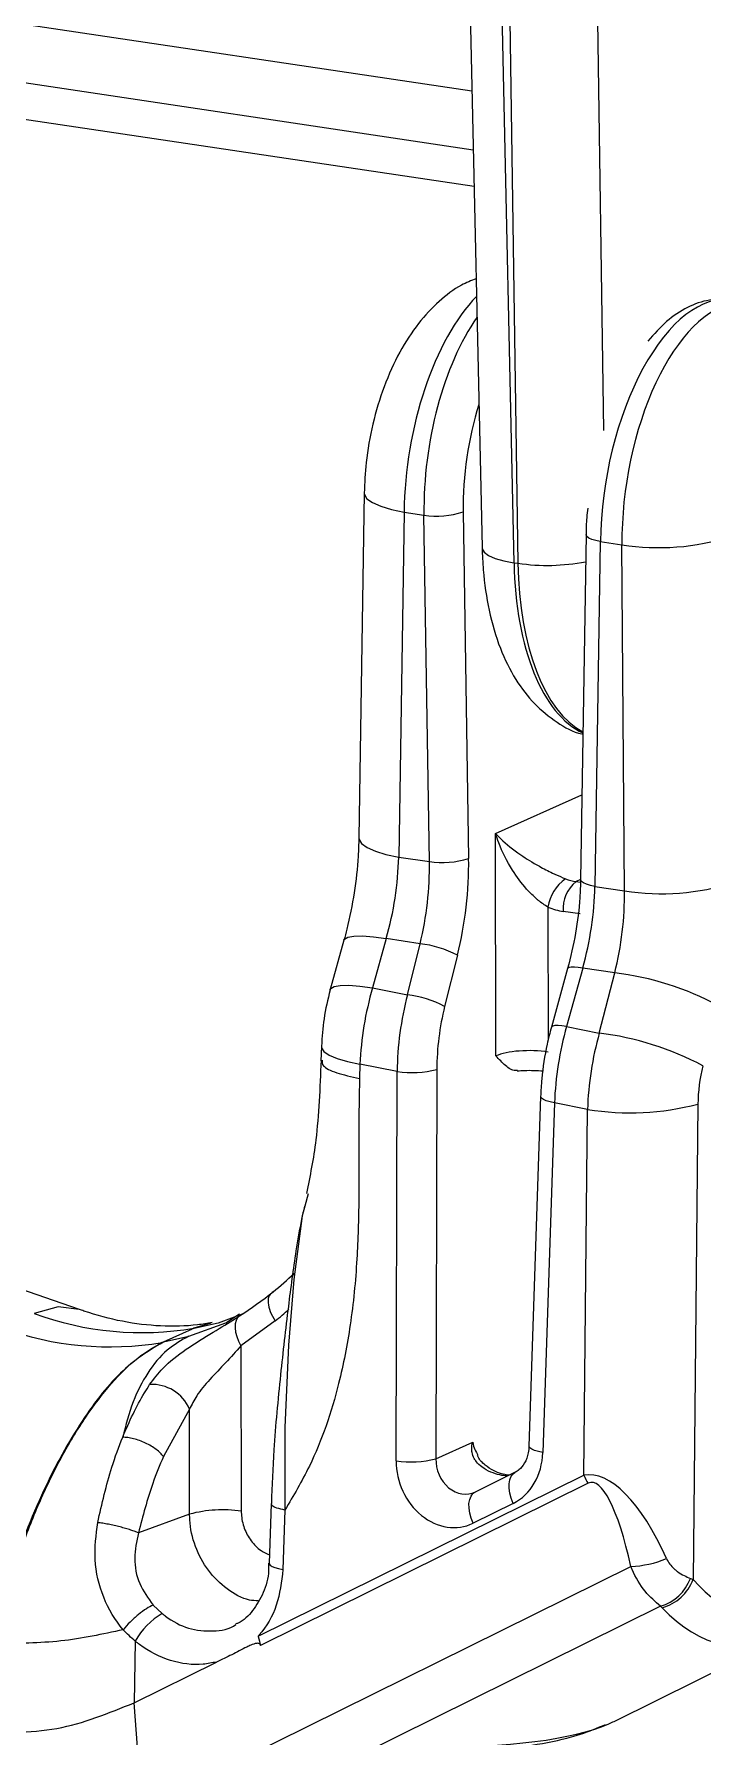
# Model space of a CAD drawing. Header units: millimetres. Extents: x 12 to 854, y 4 to 555.
# Drawn here: x 710.89 to 724.2, y 380.07 to 413.95 of the extents above; entities that cross this region are included whole.
import ezdxf

# ---------------------------------------------------------------- set-up
doc = ezdxf.new("R2010")
doc.units = ezdxf.units.MM

msp = doc.modelspace()

# ---------------------------------------------------------------- linework, layer by layer
at = {"color": 7, "linetype": 'Continuous', "lineweight": 25}
for p, q in [((719.412, 421.588), (719.807, 403.73)), ((720.046, 421.305), (720.442, 403.431)), ((720.522, 403.419), (720.267, 421.272)), ((672.472, 419.858), (719.606, 412.815)), ((671.456, 418.12), (719.648, 410.919)), ((717.462, 404.817), (717.355, 397.957)), ((718.256, 404.436), (718.148, 397.576)), ((718.256, 404.436), (718.651, 404.377)), ((718.758, 397.485), (718.651, 404.377)), ((719.431, 404.441), (719.539, 397.549)), ((721.875, 403.989), (721.767, 397.13)), ((722.16, 403.852), (722.053, 396.992)), ((722.16, 403.852), (722.588, 403.788)), ((722.642, 396.904), (722.588, 403.788)), ((720.442, 403.431), (720.522, 403.419)), ((720.083, 393.619), (720.074, 398.044)), ((718.148, 397.576), (718.758, 397.485)), ((722.053, 396.992), (722.642, 396.904)), ((721.756, 396.445), (721.423, 396.495)), ((717.058, 395.919), (716.785, 394.938)), ((717.9, 395.953), (717.627, 394.971)), ((718.574, 395.852), (717.9, 395.953)), ((718.32, 394.833), (718.574, 395.852)), ((719.316, 395.622), (719.062, 394.604)), ((721.509, 395.356), (721.185, 394.191)), ((721.812, 395.368), (721.488, 394.203)), ((722.447, 395.273), (721.812, 395.368)), ((722.14, 394.074), (722.447, 395.273)), ((716.783, 394.931), (716.785, 394.938)), ((717.627, 394.971), (718.32, 394.833)), ((721.488, 394.203), (722.14, 394.074)), ((716.611, 393.806), (716.601, 393.523)), ((716.611, 393.814), (716.611, 393.806)), ((717.377, 393.455), (717.367, 393.172)), ((718.116, 393.308), (717.377, 393.455)), ((718.096, 385.563), (718.116, 393.308)), ((718.907, 393.351), (718.887, 385.606)), ((720.972, 392.811), (720.74, 385.857)), ((721.248, 392.685), (721.016, 385.731)), ((721.906, 392.554), (721.248, 392.685)), ((724.101, 392.66), (724.004, 383.206)), ((721.831, 385.279), (721.906, 392.554)), ((716.344, 390.878), (716.279, 390.627)), ((711.794, 388.575), (710.436, 389.044)), ((714.558, 388.306), (714.046, 388.19)), ((714.408, 388.303), (714.074, 388.202)), ((714.983, 388.484), (714.709, 388.303)), ((715.689, 388.346), (715.008, 387.853)), ((713.459, 387.927), (713.439, 387.918)), ((713.466, 387.93), (714.046, 388.19)), ((713.466, 387.93), (713.973, 388.044)), ((714.074, 388.202), (714.053, 388.193)), ((715.008, 387.853), (715.015, 384.564)), ((713.983, 386.592), (713.466, 385.649)), ((713.988, 384.503), (713.983, 386.592)), ((718.887, 385.606), (719.62, 385.934)), ((715.352, 382.074), (721.831, 385.279)), ((720.468, 385.338), (719.669, 384.943)), ((721.918, 385.117), (715.4, 381.893)), ((719.669, 384.943), (719.675, 384.946)), ((713.988, 384.503), (712.969, 384.129)), ((715.608, 384.711), (715.569, 383.528)), ((715.884, 384.585), (715.845, 383.401)), ((720.426, 384.718), (719.627, 384.323)), ((715.569, 383.531), (715.569, 383.528)), ((713.923, 379.09), (722.766, 383.463)), ((723.955, 383.225), (724.004, 383.206)), ((713.263, 382.695), (713.444, 382.524)), ((723.359, 382.671), (714.646, 378.362)), ((723.389, 382.641), (723.359, 382.671)), ((712.906, 381.976), (712.883, 380.751)), ((722.432, 380.381), (725.87, 382.081)), ((712.883, 380.751), (714.525, 381.562)), ((713.04, 378.738), (712.883, 380.751))]:
    msp.add_line(p, q, dxfattribs=at)
at = {"color": 8, "linetype": 'Continuous', "lineweight": 25}
for p, q in [((722.002, 421.393), (722.221, 406.061)), ((671.103, 418.896), (719.632, 411.645)), ((720.074, 398.044), (721.794, 398.815)), ((721.767, 397.127), (721.677, 397.086)), ((721.677, 397.086), (721.765, 397.073)), ((721.117, 396.578), (721.123, 393.939)), ((713.973, 388.044), (714.709, 388.309)), ((715.036, 388.484), (714.558, 388.306))]:
    msp.add_line(p, q, dxfattribs=at)
at = {"color": 8, "linetype": 'Continuous', "lineweight": 25, "flags": 128}
for points in [[(717.462, 404.817), (717.466, 404.787), (717.517, 404.704), (717.626, 404.625), (717.79, 404.552), (718.003, 404.488), (718.256, 404.436)], [(722.16, 403.852), (722.069, 403.871), (721.993, 403.894), (721.934, 403.92), (721.894, 403.949), (721.876, 403.979), (721.875, 403.989)], [(719.807, 403.73), (719.81, 403.709), (719.851, 403.64), (719.938, 403.575), (720.07, 403.517), (720.24, 403.469), (720.442, 403.431)], [(717.355, 397.957), (717.358, 397.927), (717.409, 397.844), (717.518, 397.765), (717.683, 397.692), (717.895, 397.628), (718.148, 397.576)], [(722.053, 396.992), (721.962, 397.011), (721.885, 397.034), (721.826, 397.061), (721.787, 397.089), (721.768, 397.119), (721.767, 397.13)], [(717.058, 395.919), (717.068, 395.94), (717.135, 395.98), (717.258, 396.002), (717.43, 396.005), (717.647, 395.988), (717.9, 395.953)], [(721.812, 395.368), (721.721, 395.381), (721.643, 395.387), (721.581, 395.386), (721.537, 395.378), (721.512, 395.363), (721.509, 395.356)], [(716.785, 394.938), (716.796, 394.959), (716.863, 394.999), (716.985, 395.021), (717.158, 395.024), (717.375, 395.007), (717.627, 394.971)], [(721.488, 394.203), (721.397, 394.216), (721.319, 394.222), (721.257, 394.221), (721.213, 394.213), (721.189, 394.199), (721.185, 394.191)], [(716.611, 393.806), (716.613, 393.781), (716.661, 393.707), (716.766, 393.635), (716.924, 393.567), (717.13, 393.507), (717.377, 393.455)], [(721.248, 392.685), (721.159, 392.704), (721.085, 392.725), (721.028, 392.75), (720.99, 392.776), (720.973, 392.802), (720.972, 392.811)], [(716.279, 390.627), (716.23, 390.437), (716.062, 389.17), (715.955, 387.862), (715.882, 386.226), (715.884, 384.586), (715.884, 384.586), (715.884, 384.586)], [(711.788, 388.577), (711.372, 388.626), (710.892, 388.494)], [(721.016, 385.731), (720.927, 385.75), (720.853, 385.771), (720.796, 385.796), (720.758, 385.822), (720.741, 385.848), (720.74, 385.857)], [(720.426, 384.718), (720.386, 384.819), (720.359, 384.92), (720.345, 385.018), (720.345, 385.108), (720.358, 385.189), (720.385, 385.256), (720.424, 385.307), (720.468, 385.338)], [(719.627, 384.323), (719.588, 384.424), (719.561, 384.525), (719.547, 384.623), (719.546, 384.713), (719.56, 384.794), (719.587, 384.861), (719.625, 384.912), (719.669, 384.943)], [(715.569, 383.528), (715.571, 383.516), (715.59, 383.49), (715.628, 383.464), (715.685, 383.441), (715.758, 383.42), (715.845, 383.401)]]:
    msp.add_lwpolyline(points, dxfattribs=at)
at = {"color": 7, "linetype": 'Continuous', "lineweight": 25, "flags": 128}
msp.add_lwpolyline([(714.982, 388.446), (714.942, 388.407), (714.913, 388.354), (714.896, 388.288), (714.893, 388.212), (714.903, 388.127), (714.926, 388.037), (714.962, 387.944), (715.008, 387.853)], dxfattribs=at)
at = {"color": 7, "linetype": 'Continuous', "lineweight": 25}
for centre, radius, start, end in [((718.904, 406.09), 1.732, 261.6051, 287.7378), ((723.326, 408.458), 4.728, 261.0224, 287.6159), ((719.011, 399.198), 1.732, 261.6051, 287.7378), ((721.963, 396.448), 0.855, 125.5565, 171.2777), ((722.111, 396.55), 0.691, 128.9896, 184.5577), ((723.38, 401.574), 4.728, 261.0224, 287.6159), ((718.33, 393.745), 2.12, 62.2716, 83.3846), ((721.707, 389.335), 5.984, 62.081, 82.899), ((718.076, 392.727), 2.12, 62.2716, 83.3846), ((721.4, 388.135), 5.984, 62.081, 82.899), ((718.408, 395.24), 1.954, 261.4224, 284.7953), ((722.753, 397.803), 5.317, 260.8306, 284.689), ((713.034, 394.352), 6.237, 249.917, 279.5969), ((712.399, 394.068), 6.237, 249.917, 279.5969), ((713.241, 386.277), 0.807, 23.0412, 93.4468), ((718.388, 387.495), 1.954, 261.4224, 284.7953), ((723.09, 385.849), 1.382, 204.3853, 212.014), ((714.65, 382.018), 2.572, 81.8429, 104.9213), ((722.688, 385.521), 2.059, 272.1606, 292.5315), ((723.083, 383.565), 0.936, 287.1364, 338.6662), ((723.148, 383.523), 0.914, 285.3141, 339.7136), ((714.111, 381.333), 1.366, 119.2391, 151.8957)]:
    msp.add_arc(centre, radius, start, end, dxfattribs=at)
at = {"color": 8, "linetype": 'Continuous', "lineweight": 25}
msp.add_arc((721.103, 407.342), 3.965, 261.5675, 281.0919, dxfattribs=at)
for centre, major_axis, ratio, start_param, end_param in [((720.24, 405.325), (0.631, 3.918), 0.480204, 0.601173, 1.876323), ((724.145, 404.742), (0.65, 3.916), 0.478999, 0.00777, 1.878625), ((724.573, 404.678), (0.564, 3.929), 0.484306, 0.144899, 1.868084), ((720.635, 405.266), (0.522, 3.935), 0.48673, 0.753317, 1.862883), ((721.13, 405.202), (0.438, 3.369), 0.487344, 1.21387, 1.861523), ((722.822, 404.659), (0.687, 4.713), 0.483787, 1.904071, 2.996859), ((722.902, 404.647), (0.72, 4.708), 0.48213, 1.907443, 2.973894), ((710.983, 395.345), (-3.139, 7.911), 0.842828, 3.394187, 3.44381), ((725.396, 390.701), (0.518, 8.837), 0.447465, 2.744601, 3.391206), ((710.667, 383.418), (12.331, -2.447), 0.208754, 5.459491, 5.990549)]:
    msp.add_ellipse(centre, major_axis=major_axis, ratio=ratio, start_param=start_param, end_param=end_param, dxfattribs=at)
at = {"color": 7, "linetype": 'Continuous', "lineweight": 25}
for centre, major_axis, ratio, start_param, end_param in [((716.561, 396.864), (0.558, 3.127), 0.475891, 4.502326, 5.025924), ((717.171, 396.773), (0.398, 3.151), 0.488104, 4.477808, 5.001407), ((717.666, 396.709), (0.483, 3.716), 0.487344, 4.479516, 5.003115), ((721.699, 398.2), (-0.4, 1.071), 0.845315, 2.488069, 2.703845), ((720.465, 396.281), (0.539, 3.129), 0.477448, 4.499505, 5.023104), ((721.054, 396.193), (0.424, 3.147), 0.486275, 4.481875, 5.005474), ((721.445, 398.099), (-0.609, 1.535), 0.842828, 2.470699, 2.686475), ((718.99, 394.056), (0.574, 3.123), 0.484631, 1.363605, 1.852672), ((719.714, 393.912), (0.448, 3.147), 0.48759, 1.343822, 1.832888), ((720.209, 393.848), (0.337, 2.586), 0.486579, 1.338037, 1.827103), ((722.843, 393.29), (0.546, 3.128), 0.480576, 1.359255, 1.848322), ((723.52, 393.155), (0.53, 3.132), 0.488027, 1.356586, 1.845653), ((720.743, 393.511), (0.762, -0.001), 0.279328, 1.047907, 2.618246), ((724.895, 392.963), (0.22, 1.574), 0.484606, 1.342838, 1.831904), ((711.269, 395.459), (-2.904, 7.39), 0.843244, 3.396893, 3.477489), ((719.129, 385.422), (-0.412, 1.135), 0.834471, 1.157147, 3.234089), ((719.425, 385.529), (-0.179, 0.611), 0.830415, 1.209535, 3.286476), ((719.875, 385.932), (-0.456, 1.254), 0.834471, 3.234089, 4.263833), ((722.614, 381.837), (-0.806, 3.437), 0.392663, 5.163214, 6.265786), ((722.307, 381.532), (-0.331, 3.602), 0.205361, 5.259523, 6.362095), ((726.056, 390.609), (0.797, 8.126), 0.430571, 2.756967, 4.008732), ((710.667, 383.418), (12.331, -2.447), 0.208754, 5.990549, 6.017922)]:
    msp.add_ellipse(centre, major_axis=major_axis, ratio=ratio, start_param=start_param, end_param=end_param, dxfattribs=at)
for points, knots in [([(719.689, 409.08), (719.59, 409.04), (719.319, 408.931), (718.932, 408.629), (718.518, 408.188), (718.151, 407.62), (717.845, 406.945), (717.621, 406.198), (717.492, 405.476), (717.471, 405.018), (717.462, 404.817)], [0, 0, 0, 0, 0.066366, 0.18254, 0.3085, 0.447723, 0.595266, 0.741413, 0.886036, 1, 1, 1, 1]), ([(724.784, 408.657), (724.632, 408.666), (724.327, 408.684), (723.882, 408.519), (723.469, 408.25), (723.227, 407.976), (723.105, 407.838)], [0, 0, 0, 0, 0.242027, 0.485716, 0.741825, 1, 1, 1, 1]), ([(721.91, 404.515), (721.902, 404.453), (721.879, 404.276), (721.876, 404.102), (721.875, 403.989)], [0, 0, 0, 0, 0.350818, 1, 1, 1, 1]), ([(719.807, 403.73), (719.813, 403.582), (719.831, 403.152), (719.933, 402.466), (720.146, 401.734), (720.451, 401.113), (720.829, 400.613), (721.28, 400.257), (721.619, 400.055), (721.806, 400.024), (721.812, 400.023)], [0, 0, 0, 0, 0.08792, 0.255065, 0.426855, 0.585732, 0.731813, 0.86667, 0.995569, 1, 1, 1, 1]), ([(720.074, 398.044), (720.074, 398.043), (720.106, 398.008), (720.242, 397.871), (720.512, 397.653), (720.885, 397.42), (721.138, 397.289), (721.316, 397.206), (721.4, 397.171), (721.466, 397.144)], [0, 0, 0, 0, 0.002517, 0.119738, 0.464928, 0.708554, 0.85744, 0.88972, 1, 1, 1, 1]), ([(721.117, 396.578), (721.052, 396.62), (720.979, 396.668), (720.835, 396.79), (720.642, 396.984), (720.364, 397.366), (720.179, 397.739), (720.093, 397.981), (720.074, 398.043), (720.074, 398.044)], [0, 0, 0, 0, 0.119661, 0.134673, 0.282097, 0.527931, 0.878403, 0.997113, 1, 1, 1, 1]), ([(717.355, 397.957), (717.351, 397.835), (717.34, 397.479), (717.271, 396.864), (717.16, 396.301), (717.078, 395.993), (717.058, 395.919)], [0, 0, 0, 0, 0.181906, 0.533471, 0.887353, 1, 1, 1, 1]), ([(721.767, 397.13), (721.763, 397.01), (721.752, 396.659), (721.68, 396.053), (721.566, 395.589), (721.509, 395.356)], [0, 0, 0, 0, 0.205183, 0.599695, 1, 1, 1, 1]), ([(716.784, 394.931), (716.737, 394.741), (716.647, 394.372), (716.623, 393.996), (716.611, 393.814)], [0, 0, 0, 0, 0.516781, 1, 1, 1, 1]), ([(721.185, 394.191), (721.156, 394.079), (721.069, 393.743), (720.997, 393.273), (720.978, 392.928), (720.972, 392.811)], [0, 0, 0, 0, 0.2502486, 0.7473964, 1, 1, 1, 1]), ([(716.602, 393.531), (716.58, 392.983), (716.541, 392.003), (716.383, 391.227), (716.313, 390.885)], [0, 0, 0, 0, 0.55878, 1, 1, 1, 1]), ([(720.506, 393.333), (720.496, 393.331), (720.412, 393.314), (720.266, 393.423), (720.145, 393.55), (720.083, 393.618), (720.083, 393.619)], [0, 0, 0, 0, 0.0658945, 0.51879, 0.9959907, 1, 1, 1, 1]), ([(720.507, 393.322), (720.555, 393.326), (720.722, 393.338), (720.896, 393.329), (721.02, 393.323)], [0, 0, 0, 0, 0.291778, 1, 1, 1, 1]), ([(717.367, 393.172), (717.361, 392.823), (717.348, 392.022), (717.362, 390.82), (717.327, 389.529), (717.207, 388.299), (716.934, 386.899), (716.509, 385.642), (716.054, 384.872), (715.884, 384.585)], [0, 0, 0, 0, 0.115444, 0.264911, 0.395732, 0.54297, 0.677304, 0.880086, 1, 1, 1, 1]), ([(716.273, 390.628), (716.253, 390.543), (716.186, 390.251), (716.076, 389.585), (715.937, 388.551), (715.788, 387.23), (715.66, 385.915), (715.628, 385.069), (715.614, 384.713)], [0, 0, 0, 0, 0.044057, 0.150715, 0.33671, 0.565678, 0.817671, 1, 1, 1, 1]), ([(714.982, 388.446), (715.208, 388.601), (715.434, 388.756), (715.653, 388.927), (715.653, 388.927)], [0, 0, 0, 0, 0.999968, 1, 1, 1, 1]), ([(715.653, 388.927), (715.621, 388.904), (715.559, 388.859), (715.54, 388.713), (715.579, 388.534), (715.653, 388.409), (715.689, 388.346)], [0, 0, 0, 0, 0.25, 0.5, 0.75, 1, 1, 1, 1]), ([(714.436, 388.313), (714.34, 388.297), (714.013, 388.245), (713.427, 388.228), (712.666, 388.318), (712.114, 388.463), (711.823, 388.565), (711.794, 388.575)], [0, 0, 0, 0, 0.1231, 0.418727, 0.699378, 0.969802, 1, 1, 1, 1]), ([(713.192, 387.082), (713.275, 387.192), (713.463, 387.441), (713.905, 387.788), (714.431, 388.111), (714.795, 388.326), (714.955, 388.428), (714.982, 388.446)], [0, 0, 0, 0, 0.20964, 0.473081, 0.734585, 0.95553, 1, 1, 1, 1]), ([(713.439, 387.918), (713.163, 387.746), (712.612, 387.404), (711.765, 386.296), (710.992, 384.865), (710.389, 383.265), (710.178, 382.216), (710.084, 381.746)], [0, 0, 0, 0, 0.194945, 0.389458, 0.595193, 0.818383, 1, 1, 1, 1]), ([(710.144, 381.932), (710.208, 382.249), (710.337, 382.883), (710.639, 383.847), (711.006, 384.782), (711.438, 385.661), (711.915, 386.452), (712.427, 387.119), (712.955, 387.647), (713.297, 387.836), (713.466, 387.93)], [0, 0, 0, 0, 0.124866, 0.250227, 0.375484, 0.50013, 0.626094, 0.749795, 0.875698, 1, 1, 1, 1]), ([(713.973, 388.044), (713.825, 387.961), (713.52, 387.79), (713.147, 387.336), (712.842, 386.756), (712.719, 386.276), (712.657, 386.033)], [0, 0, 0, 0, 0.24373, 0.501304, 0.748191, 1, 1, 1, 1]), ([(715.008, 387.853), (714.909, 387.74), (714.719, 387.524), (714.392, 387.195), (714.134, 386.889), (714.029, 386.682), (713.983, 386.592)], [0, 0, 0, 0, 0.29122, 0.55769, 0.80778, 1, 1, 1, 1]), ([(712.657, 386.033), (712.657, 386.033), (712.785, 386.352), (712.96, 386.716), (713.158, 387.027), (713.192, 387.082)], [0, 0, 0, 0, 0.000021, 0.823824, 1, 1, 1, 1]), ([(712.158, 384.335), (712.243, 384.709), (712.379, 385.304), (712.578, 385.842), (712.657, 386.033), (712.657, 386.033)], [0, 0, 0, 0, 0.629786, 0.9999839, 1, 1, 1, 1]), ([(719.62, 385.934), (719.62, 385.933), (719.64, 385.827), (719.683, 385.751), (719.725, 385.675)], [0, 0, 0, 0, 0.010781, 1, 1, 1, 1]), ([(720.74, 385.857), (720.737, 385.811), (720.726, 385.684), (720.657, 385.507), (720.559, 385.391), (720.492, 385.352), (720.468, 385.338)], [0, 0, 0, 0, 0.173948, 0.482619, 0.814409, 1, 1, 1, 1]), ([(713.466, 385.649), (713.392, 385.473), (713.193, 384.998), (713.056, 384.465), (712.969, 384.129)], [0, 0, 0, 0, 0.370139, 1, 1, 1, 1]), ([(720.352, 385.28), (720.34, 385.28), (720.302, 385.28), (720.188, 385.304), (720.028, 385.366), (719.863, 385.476), (719.748, 385.585), (719.721, 385.662), (719.718, 385.673)], [0, 0, 0, 0, 0.08226, 0.270677, 0.477381, 0.716921, 0.960906, 1, 1, 1, 1]), ([(712.665, 382.204), (712.665, 382.204), (712.504, 382.395), (712.241, 382.838), (712.065, 383.588), (712.127, 384.089), (712.158, 384.335)], [0, 0, 0, 0, 0.000013, 0.334301, 0.674275, 1, 1, 1, 1]), ([(712.969, 384.129), (712.948, 384.138), (712.905, 384.157), (712.817, 384.188), (712.716, 384.219), (712.604, 384.25), (712.487, 384.278), (712.37, 384.302), (712.257, 384.322), (712.191, 384.331), (712.158, 384.335)], [0, 0, 0, 0, 0.125, 0.249999, 0.374999, 0.499998, 0.624999, 0.749999, 0.875, 1, 1, 1, 1]), ([(712.969, 384.129), (712.934, 383.963), (712.863, 383.628), (712.958, 383.107), (713.162, 382.832), (713.263, 382.695)], [0, 0, 0, 0, 0.332611, 0.669204, 1, 1, 1, 1]), ([(715.556, 383.53), (715.558, 383.481), (715.567, 383.269), (715.462, 382.927), (715.251, 382.572), (715.05, 382.368), (714.917, 382.323), (714.898, 382.317)], [0, 0, 0, 0, 0.084661, 0.370249, 0.658034, 0.952292, 1, 1, 1, 1]), ([(723.477, 383.619), (723.482, 383.608), (723.524, 383.521), (723.603, 383.434), (723.768, 383.303), (723.87, 383.261), (723.955, 383.225)], [0, 0, 0, 0, 0.0475114, 0.3730239, 0.4756994, 1, 1, 1, 1]), ([(715.845, 383.401), (715.815, 383.158), (715.757, 382.67), (715.511, 382.258), (715.359, 382.083), (715.352, 382.074)], [0, 0, 0, 0, 0.487279, 0.974599, 1, 1, 1, 1]), ([(723.359, 382.671), (723.254, 382.761), (723.046, 382.94), (722.85, 383.26), (722.774, 383.443), (722.766, 383.463)], [0, 0, 0, 0, 0.473116, 0.94171, 1, 1, 1, 1]), ([(676.103, 382.254), (677.298, 382.009), (680.738, 381.301), (686.43, 380.248), (693.177, 379.145), (699.925, 378.2), (706.093, 377.466), (710.01, 377.096), (711.68, 376.939)], [0, 0, 0, 0, 0.10088, 0.290482, 0.480066, 0.669623, 0.859151, 1, 1, 1, 1]), ([(712.665, 382.204), (712.254, 382.115), (711.432, 381.937), (710.573, 381.934), (710.144, 381.932)], [0, 0, 0, 0, 0.499598, 1, 1, 1, 1]), ([(712.906, 381.976), (712.906, 381.976), (712.822, 382.045), (712.743, 382.125), (712.665, 382.204)], [0, 0, 0, 0, 0.000087, 1, 1, 1, 1]), ([(714.525, 381.562), (714.437, 381.545), (714.14, 381.486), (713.603, 381.555), (713.15, 381.783), (712.934, 381.954), (712.906, 381.976)], [0, 0, 0, 0, 0.163596, 0.55272, 0.94192, 1, 1, 1, 1]), ([(715.4, 381.893), (715.399, 381.898), (715.395, 381.908), (715.385, 381.92), (715.371, 381.929), (715.349, 381.935), (715.29, 381.933), (715.215, 381.902), (715.052, 381.825), (714.829, 381.705), (714.626, 381.61), (714.525, 381.562)], [0, 0, 0, 0, 0.013634, 0.027385, 0.039622, 0.056962, 0.089545, 0.210673, 0.303327, 0.651663, 1, 1, 1, 1]), ([(715.352, 382.074), (715.352, 382.072), (715.367, 382.01), (715.384, 381.951), (715.4, 381.893)], [0, 0, 0, 0, 0.040736, 1, 1, 1, 1]), ([(718.559, 379.691), (718.754, 379.701), (719.294, 379.729), (720.129, 379.803), (721.013, 379.937), (721.722, 380.088), (722.104, 380.252), (722.266, 380.322)], [0, 0, 0, 0, 0.139401, 0.387522, 0.615092, 0.83681, 1, 1, 1, 1])]:
    msp.add_open_spline(points, degree=3, knots=knots, dxfattribs=at)
at = {"color": 8, "linetype": 'Continuous', "lineweight": 25}
for points, knots in [([(716.625, 393.534), (716.623, 393.497), (716.62, 393.412), (716.882, 393.278), (717.205, 393.208), (717.367, 393.172)], [0, 0, 0, 0, 0.2723588, 0.6361794, 1, 1, 1, 1]), ([(720.322, 385.266), (720.283, 385.267), (720.233, 385.268), (720.117, 385.292), (719.975, 385.337), (719.813, 385.425), (719.707, 385.524), (719.639, 385.623), (719.61, 385.702), (719.597, 385.802), (719.602, 385.872), (719.617, 385.924), (719.62, 385.934)], [0, 0, 0, 0, 0.128357, 0.168628, 0.331459, 0.510311, 0.642657, 0.708223, 0.821102, 0.854038, 0.972465, 1, 1, 1, 1]), ([(715.353, 382.777), (715.294, 382.78), (715.08, 382.794), (714.721, 383.001), (714.342, 383.368), (714.08, 383.854), (713.993, 384.251), (713.988, 384.466), (713.988, 384.503)], [0, 0, 0, 0, 0.081006, 0.298768, 0.516561, 0.734722, 0.953592, 1, 1, 1, 1]), ([(715.015, 384.564), (715.015, 384.544), (715.018, 384.431), (715.063, 384.22), (715.202, 383.967), (715.381, 383.779), (715.518, 383.721), (715.575, 383.696)], [0, 0, 0, 0, 0.054081, 0.310153, 0.56561, 0.820361, 1, 1, 1, 1]), ([(715.884, 384.585), (715.827, 384.597), (715.713, 384.621), (715.617, 384.669), (715.616, 384.7), (715.615, 384.713)], [0, 0, 0, 0, 0.358816, 0.717631, 1, 1, 1, 1]), ([(713.444, 382.524), (713.465, 382.508), (713.625, 382.379), (713.965, 382.203), (714.449, 382.161), (714.783, 382.21), (714.908, 382.311), (714.909, 382.311)], [0, 0, 0, 0, 0.047386, 0.364768, 0.682048, 0.999446, 1, 1, 1, 1])]:
    msp.add_open_spline(points, degree=3, knots=knots, dxfattribs=at)
at = {"color": 7, "linetype": 'Continuous', "lineweight": 25}
for points in [[(713.466, 385.649), (713.447, 385.673), (713.409, 385.72), (713.325, 385.791), (713.224, 385.859), (713.111, 385.919), (712.992, 385.969), (712.872, 386.006), (712.756, 386.03), (712.69, 386.032), (712.657, 386.033)], [(712.969, 384.129), (712.969, 384.129), (712.969, 384.129), (712.969, 384.129), (712.969, 384.129)], [(713.263, 382.695), (713.22, 382.675), (713.133, 382.633), (712.966, 382.508), (712.798, 382.358), (712.709, 382.255), (712.665, 382.204)], [(709.692, 380.171), (710.252, 380.158), (711.372, 380.133), (712.379, 380.545), (712.883, 380.751)]]:
    msp.add_open_spline(points, degree=3, dxfattribs=at)

doc.saveas('drawing.dxf')
